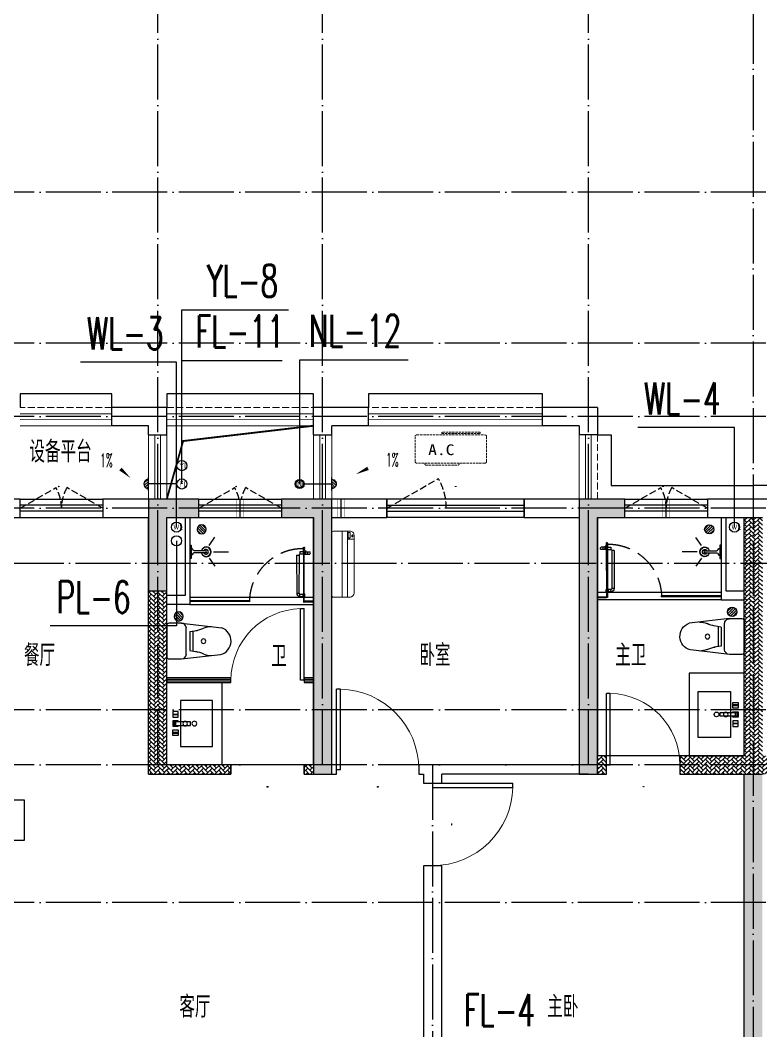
# Model space of a CAD drawing. Extents: x 27938 to 1507990, y 110129 to 923079.
# Drawn here: x 844917 to 852999, y 444431 to 455457 of the extents above; entities that cross this region are included whole.
import ezdxf

# ---------------------------------------------------------------- set-up
doc = ezdxf.new("R2010")
doc.units = 0
doc.header["$LTSCALE"] = 1000
doc.header["$MEASUREMENT"] = 0
doc.linetypes.add('DASH', pattern=[0.35, 0.25, -0.1])
doc.linetypes.add('DOTE', pattern=[2.42, 2, -0.2, 0.02, -0.2])
for name, color, linetype in [('COLUMN', 9, 'Continuous'), ('CURTWALL', 4, 'Continuous'), ('DIM_凝结', 150, 'Continuous'), ('DIM_废水', 31, 'Continuous'), ('DIM_污水', 2, 'Continuous'), ('DIM_雨水', 4, 'Continuous'), ('DIM_餐饮排水', 31, 'Continuous'), ('DOTE', 1, 'Continuous'), ('EQUIP_污水', 7, 'Continuous'), ('IP-bath&kitchen-JOHNSON', 4, 'Continuous'), ('LVTRY', 6, 'Continuous'), ('P-bath&kitchen-JOHNSON', 4, 'Continuous'), ('PUB_HATCH', 8, 'Continuous'), ('PUB_TEXT', 4, 'Continuous'), ('VPIPE-中水', 122, 'Continuous'), ('VPIPE-凝结', 150, 'N'), ('VPIPE-废水', 31, 'Continuous'), ('VPIPE-污水', 2, 'W'), ('VPIPE-雨水', 4, 'Y'), ('VPIPE-餐饮排水', 41, 'P'), ('WALL', 9, 'Continuous'), ('WINDOW', 4, 'Continuous'), ('WINDOW_TEXT', 7, 'Continuous'), ('保温', 6, 'Continuous'), ('机电标识类', 1, 'Continuous'), ('看线', 251, 'Continuous')]:
    doc.layers.add(name, color=color, linetype=linetype)
for name, color, linetype, lineweight in [('平面-排水沟', 86, 'Continuous', 15), ('平面-栏杆', 135, 'Continuous', 15), ('平面-看线', 45, 'Continuous', 15), ('平面-空调室内机', 176, 'Continuous', 9), ('平面-空调预留孔', 173, 'Continuous', 15), ('空调', 76, 'Continuous', 13)]:
    doc.layers.add(name, color=color, linetype=linetype, lineweight=lineweight)
doc.styles.add('_TCH_DIM', font='SIMPLEX.shx', dxfattribs={"width": 0.7, "bigfont": 'GBCBIG.shx'})
doc.styles.add('_TCH_WINDOW', font='SIMPLEX.shx', dxfattribs={"width": 0.7, "height": 3.5, "bigfont": 'GBCBIG.shx'})
doc.styles.add('_TWT_SERIAL', font='SIMPLEX', dxfattribs={"width": 0.8, "height": 3.5, "bigfont": 'HZTXT'})
doc.styles.get("Standard").update_dxf_attribs({"font": 'gbenor.shx', "bigfont": 'gbcbig.shx'})
doc.styles.add('黑体', font='simhei.ttf')
doc.linetypes.add('N', pattern='A,3,-0.2,["N",Standard,S=0.25,R=0,X=-0.1,Y=-0.115],-0.2', length=3.4)
doc.linetypes.add('P', pattern='A,3,-0.2,["P",Standard,S=0.25,R=0,X=-0.1,Y=-0.115],-0.2', length=3.4)
doc.linetypes.add('W', pattern='A,3,-0.2,["W",Standard,S=0.25,R=0,X=-0.1,Y=-0.115],-0.2', length=3.4)
doc.linetypes.add('Y', pattern='A,3,-0.2,["Y",Standard,S=0.25,R=0,X=-0.1,Y=-0.115],-0.2', length=3.4)
pattern_1 = [(45, (0, 0), (0, 47.4157523), [100.584, -33.528]), (135, (23.708, 23.708), (3e-15, 47.4157523), [100.584, -33.528])]
pattern_2 = [(45, (-445516.58, -596748.81), (0, 47.4157523), [100.584, -33.528]), (135, (-445492.87, -596725.102), (3e-15, 47.4157523), [100.584, -33.528])]

# ---------------------------------------------------------------- blocks, each defined once
blk = doc.blocks.new('GDGDGDSDA')
at = {"layer": 'DOTE', "color": 0, "linetype": 'DOTE', "ltscale": 0.3}
for p, q in [((437835, 367858), (437835, 376108)), ((439635, 367858), (439635, 376108)), ((442535, 367858), (442535, 376108)), ((444335, 376108), (444335, 359558)), ((471335, 374108), (417335, 374108)), ((471335, 372458), (417335, 372458)), ((471335, 371658), (417335, 371658)), ((471335, 370658), (417335, 370658)), ((417335, 370059), (471335, 370059)), ((471335, 368458), (417335, 368458)), ((471335, 367858), (417335, 367858)), ((440835, 367858), (440835, 359558)), ((471335, 366358), (417335, 366358))]:
    blk.add_line(p, q, dxfattribs=at)
blk = doc.blocks.new('rrrrrrrrrrrra')
at = {"color": 0}
for p, q in [((-112, 459), (-112, 324)), ((253, 484), (-87, 484)), ((278, 324), (278, 459)), ((-112, 324), (-64, -103)), ((-59, 271), (224, 271)), ((-21, 232), (-34, 154)), ((186, 232), (-21, 232)), ((186, 232), (199, 154)), ((278, 324), (228, -116)), ((191, 200), (-26, 200))]:
    blk.add_line(p, q, dxfattribs=at)
for centre, radius, start, end in [((-87, 459), 25, 90, 180), ((253, 459), 25, 0, 90), ((-59, 324), 53.3, 180, 270), ((224, 324), 53.3, 270, 0), ((-323, 210), 294, 333.5369, 351.4828), ((488, 210), 294, 188.5172, 206.4631), ((149, -3), 224, 158.5202, 180), ((16, -3), 224, 0, 21.4798), ((84, -64), 153, 195.0773, 340.1181)]:
    blk.add_arc(centre, radius, start, end, dxfattribs=at)
blk = doc.blocks.new('A$C1E0F638F')
at = {"color": 0}
for points in [[(500, 435), (500, 85), (0, 85), (0, 435)], [(270, 30), (230, 30), (230, 195), (270, 195)], [(120, 0), (180, 0), (180, 60), (120, 60)], [(147, 55), (153, 55), (153, 5), (147, 5)], [(230, 30), (270, 30), (270, 10), (230, 10)], [(380, 0), (320, 0), (320, 60), (380, 60)], [(353, 55), (347, 55), (347, 5), (353, 5)]]:
    blk.add_lwpolyline(points, close=True, dxfattribs=at)
blk.add_lwpolyline([(270, 60), (280, 60), (280, 0), (220, 0), (220, 60), (230, 60)], dxfattribs=at)
blk.add_circle((250, 236), 26, dxfattribs=at)
blk = doc.blocks.new('$lvtry$00000171')
at = {"color": 0}
for p, q in [((-74, 11), (-11, 74)), ((-70, -27), (27, 70)), ((-53, -53), (53, 53)), ((-27, -70), (70, 27)), ((11, -74), (74, -11))]:
    blk.add_line(p, q, dxfattribs=at)
blk.add_circle((0, 0), 75, dxfattribs=at)
blk.add_point((0, 0), dxfattribs=at)
blk = doc.blocks.new('135')
blk.add_hatch(color=0).paths.add_polyline_path([(5, 2), (4, -1), (-5, 2), (-4, 5)])
at = {"color": 0}
for p, q in [((-6, 19), (-3, 19)), ((-3, 19), (-6, 19)), ((-6, 3), (5, -2)), ((-6, 3), (-5, 3)), ((-5, 11), (-5, 31)), ((5, 11), (-5, 11)), ((5, 10), (-5, 10)), ((-5, 3), (-4, 6)), ((-4, 6), (5, 2)), ((0, 0), (0, 39)), ((6, 19), (3, 19)), ((3, 19), (6, 19)), ((4, -1), (5, 2)), ((5, 11), (5, 32)), ((4, -1), (6, -2))]:
    blk.add_line(p, q, dxfattribs=at)
for centre, radius, start, end in [((6, 16), 13.5, 151.0147, 204.8403), ((13, 4), 20.5, 163.0924, 182.0012), ((-6, 4), 1, 184.2275, 248.4661), ((-5, 22), 0.5, 335.7643, 151.0147), ((4, 18), 9.42, 155.7643, 171.9773), ((9, 15), 14.6, 166.278, 198.0953), ((14, 4), 19.5, 163.7443, 182.5269), ((-5, 3), 0.5, 181.9385, 247.2597), ((5, 22), 0.5, 29.8425, 204.574), ((-6, 17), 11.7, 10.475, 24.574), ((-6, 15), 12.4, 338.6449, 16.0476), ((29, 7), 24, 172.9439, 199.2318), ((-6, 16), 13.4, 334.9111, 29.8425), ((26, 6), 20.6, 169.1454, 199.9526), ((6, -1), 1.17, 247.4597, 19.9526), ((6, -1), 0.5, 247.4597, 19.2318)]:
    blk.add_arc(centre, radius, start, end, dxfattribs=at)
blk.add_open_spline([(-5, 31), (-4, 31), (-2, 33), (1, 29), (3, 31), (5, 32)], degree=3, knots=[0, 0, 0, 0, 3.066329, 6.218313, 11.124135, 11.124135, 11.124135, 11.124135], dxfattribs=at)
blk = doc.blocks.new('SDFAWERAWER')
at = {"layer": 'LVTRY', "color": 0}
for p, q in [((593988, -1242191), (593978, -1242214)), ((594017, -1242203), (593988, -1242191)), ((594016, -1242220), (594027, -1242193)), ((594023, -1242211), (594030, -1242194)), ((594025, -1242211), (594031, -1242197)), ((594027, -1242193), (594033, -1242195)), ((594030, -1242194), (594031, -1242197)), ((594032, -1242197), (594033, -1242195)), ((594033, -1242195), (594034, -1242197)), ((594034, -1242198), (594034, -1242197)), ((593941, -1242210), (593784, -1242595)), ((593965, -1242220), (593807, -1242604)), ((593941, -1242210), (593965, -1242220)), ((594007, -1242226), (593978, -1242214)), ((594016, -1242220), (594022, -1242223)), ((594026, -1242204), (594018, -1242222)), ((594018, -1242222), (594021, -1242220)), ((594025, -1242211), (594021, -1242220)), ((594023, -1242221), (594022, -1242223)), ((594022, -1242223), (594024, -1242222)), ((594024, -1242221), (594024, -1242222)), ((594028, -1242234), (594078, -1242255)), ((594047, -1242201), (594036, -1242229)), ((594036, -1242229), (594039, -1242230)), ((594037, -1242211), (594088, -1242232)), ((594039, -1242230), (594045, -1242214)), ((594039, -1242230), (594042, -1242228)), ((594042, -1242228), (594051, -1242205)), ((594050, -1242202), (594043, -1242218)), ((594047, -1242201), (594050, -1242202)), ((594050, -1242202), (594051, -1242205)), ((594057, -1242246), (594067, -1242223)), ((593784, -1242595), (593807, -1242604)), ((593803, -1242641), (593813, -1242618)), ((593813, -1242618), (593842, -1242630)), ((593842, -1242630), (593833, -1242653)), ((593845, -1242629), (593834, -1242656)), ((593848, -1242630), (593836, -1242657)), ((593845, -1242629), (593842, -1242630)), ((593848, -1242630), (593845, -1242629)), ((593847, -1242662), (593858, -1242634)), ((593850, -1242663), (593861, -1242635)), ((593852, -1242662), (593862, -1242637)), ((593858, -1242634), (593861, -1242635)), ((593861, -1242635), (593862, -1242637)), ((593803, -1242641), (593833, -1242653)), ((593834, -1242656), (593833, -1242653)), ((593836, -1242657), (593834, -1242656)), ((593847, -1242662), (593850, -1242663))]:
    blk.add_line(p, q, dxfattribs=at)
blk.add_lwpolyline([(593823, -1242717), (594046, -1242174), (594037, -1242170), (593814, -1242713)], close=True, dxfattribs=at)
blk.add_arc((594075, -1242240), 15.3, 281.7932, 33.7019, dxfattribs=at)
for centre, major_axis, start_param, end_param in [((593974, -1242224), (3.93, 9.6), 0, 1.570796), ((593817, -1242608), (13.5, 33.1), 1.570796, 3.141593), ((593817, -1242608), (3.93, 9.6), 1.570796, 3.141593)]:
    blk.add_ellipse(centre, major_axis=major_axis, ratio=1, start_param=start_param, end_param=end_param, dxfattribs=at)
at = {"layer": 'P-bath&kitchen-JOHNSON', "color": 0, "linetype": 'DASH'}
blk.add_arc((593810, -1242714), 586, 67.5369, 157.1325, dxfattribs=at)
at = {"layer": 'LVTRY', "color": 8, "xscale": -1, "rotation": 157.7329157530927}
blk.add_blockref('135', (594045, -1242162), dxfattribs=at)
blk = doc.blocks.new('A$C5DCB2F21')
at = {"layer": 'IP-bath&kitchen-JOHNSON', "color": 0}
for p, q in [((-68, -213), (-158, -275)), ((68, -213), (158, -275)), ((0, -261), (0, -425))]:
    blk.add_line(p, q, dxfattribs=at)
for centre, major_axis, ratio, start_param, end_param in [((0, -179), (-51, 0), 0.990052, -1.36297, 4.504563), ((0, -178), (-26.8, 0), 0.994812, -1.167677, 4.309269)]:
    blk.add_ellipse(centre, major_axis=major_axis, ratio=ratio, start_param=start_param, end_param=end_param, dxfattribs=at)
at = {"layer": 'LVTRY', "color": 0}
for p, q in [((74, 0), (-74, 0)), ((-10, -174), (-10, -49)), ((11, -174), (11, -49))]:
    blk.add_line(p, q, dxfattribs=at)
blk.add_lwpolyline([(74, 0), (74, -16), (-74, -16), (-74, 0)], dxfattribs=at)
for points in [[(-26, -31, -0.364142), (-38, -16, -0.020495)], [(-10, -49, 0.214893), (-26, -31, 7.649644)], [(11, -49, -0.21439), (26, -31, -7.649644)], [(26, -31, 0.364142), (38, -16, 0.020495)]]:
    blk.add_lwpolyline(points, format="xyb", dxfattribs=at)
blk.add_arc((0, -174), 10.5, 180, 0, dxfattribs=at)
for centre, major_axis, ratio, start_param, end_param in [((0, -181), (53.6, 0), 0.987577, 1.76809, 7.656688), ((-12, -165), (0, 1.43), 0.85, -1.570796, 4.712389), ((-12, -189), (0, 1.43), 0.85, 4.712389, 10.995574), ((12, -165), (0, 1.43), 0.85, 4.712389, 10.995574), ((12, -189), (0, 1.43), 0.85, 4.712389, 10.995574)]:
    blk.add_ellipse(centre, major_axis=major_axis, ratio=ratio, start_param=start_param, end_param=end_param, dxfattribs=at)
blk = doc.blocks.new('GDGDRGDGRD')
at = {"layer": 'IP-bath&kitchen-JOHNSON', "color": 0}
for p, q in [((490533, 524228), (491883, 524228)), ((490533, 524193), (491183, 524193)), ((490533, 524183), (491183, 524183)), ((491183, 524183), (491183, 524193)), ((491883, 524183), (491783, 524183)), ((491783, 524173), (491783, 524183)), ((490533, 524148), (491883, 524148)), ((491883, 524173), (491783, 524173))]:
    blk.add_line(p, q, dxfattribs=at)
for points in [[(490533, 525048), (490533, 524148), (490283, 524148)], [(490483, 525048), (490483, 524248), (490283, 524248)]]:
    blk.add_lwpolyline(points, dxfattribs=at)
at = {"layer": 'LVTRY', "color": 0}
blk.add_lwpolyline([(490883, 522448), (490283, 522448), (490283, 523348), (490883, 523348)], close=True, dxfattribs=at)
at = {"layer": 'IP-bath&kitchen-JOHNSON', "color": 8}
for name, p, rotation in [('A$C5DCB2F21', (490533, 524673), 90.008488524447), ('SDFAWERAWER', (-528536, 1449334), 22.25976934310711)]:
    blk.add_blockref(name, p, dxfattribs=dict(at, rotation=rotation))
at = {"layer": 'LVTRY', "color": 8, "xscale": -0.6666666667107826, "yscale": 0.6666666667107826}
for p in [(490663, 524918), (490413, 524018)]:
    blk.add_blockref('$lvtry$00000171', p, dxfattribs=at)
at = {"layer": 'LVTRY', "color": 8, "extrusion": (0, 0, -1), "xscale": -1, "zscale": -1, "rotation": 270}
blk.add_blockref('rrrrrrrrrrrra', (-490766, 523666), dxfattribs=at)
at = {"layer": 'LVTRY', "color": 8, "xscale": -1, "rotation": 270}
blk.add_blockref('A$C1E0F638F', (490347, 522649), dxfattribs=at)
blk = doc.blocks.new('GFDGFSDFGD')
at = {"layer": 'PUB_HATCH'}
for points in [[(439566, 373024), (439017, 373024), (439017, 372024), (439217, 372024), (439217, 372824), (439566, 372824)], [(440467, 373024), (440467, 372824), (440817, 372824), (440817, 370024), (441017, 370024), (441017, 373024)], [(444216, 373024), (443717, 373024), (443717, 370024), (443917, 370024), (443917, 372824), (444216, 372824)]]:
    blk.add_hatch(color=256, dxfattribs=at).paths.add_polyline_path(points)
at = {"layer": 'COLUMN', "color": 6}
for p, q in [((439566, 373024), (439017, 373024)), ((439017, 373024), (439017, 372024)), ((439566, 372824), (439566, 373024)), ((440467, 373024), (440467, 372824)), ((441017, 373024), (440467, 373024)), ((441017, 370024), (441017, 373024)), ((444216, 373024), (443717, 373024)), ((443717, 373024), (443717, 370024)), ((444216, 372824), (444216, 373024)), ((439217, 372024), (439217, 372824)), ((439217, 372824), (439566, 372824)), ((440467, 372824), (440817, 372824)), ((440817, 372824), (440817, 370024)), ((443917, 370024), (443917, 372824)), ((443917, 372824), (444216, 372824)), ((439017, 372024), (439217, 372024)), ((440817, 370024), (441017, 370024)), ((443717, 370024), (443917, 370024))]:
    blk.add_line(p, q, dxfattribs=at)
blk = doc.blocks.new('GDFGDGRD')
at = {"layer": '保温', "linetype": 'ByBlock', "ltscale": 10}
h = blk.add_hatch(dxfattribs=at)
h.set_pattern_fill('AR-HBONE', color=251, scale=55)
h.set_pattern_definition(pattern_1)
h.paths.add_polyline_path([(439017, 370024), (439017, 372024), (439217, 372024), (439217, 370024)])
h = blk.add_hatch(dxfattribs=at)
h.set_pattern_fill('AR-HBONE', color=251, scale=55)
h.set_pattern_definition(pattern_1)
h.paths.add_polyline_path([(443916, 370024), (443916, 370224), (444016, 370224), (444016, 370024)])
h = blk.add_hatch(dxfattribs=at)
h.set_pattern_fill('AR-HBONE', color=251, scale=55)
h.set_pattern_definition(pattern_1)
h.paths.add_polyline_path([(439217, 370024), (439217, 370124), (439917, 370124), (439917, 370024)])
h = blk.add_hatch(dxfattribs=at)
h.set_pattern_fill('AR-HBONE', color=251, scale=55)
h.set_pattern_definition(pattern_1)
h.paths.add_polyline_path([(440717, 370024), (440717, 370124), (440817, 370124), (440817, 370024)])
blk = doc.blocks.new('A$C001338C2')
for p, q in [((845, 304), (55, 304)), ((109, 215), (109, 304)), ((0, 249), (0, 22)), ((900, 22), (900, 249)), ((22, 0), (878, 0))]:
    blk.add_line(p, q)
at = {"lineweight": 5}
for p, q in [((900, 215), (0, 215)), ((900, 143), (0, 143))]:
    blk.add_line(p, q, dxfattribs=at)
for points in [[(73, 275), (57, 275, -0.414214), (51, 281), (51, 283, -0.414214), (57, 289), (73, 289, -0.414214), (79, 283), (79, 281, -0.414214)], [(89, 226), (22, 226, -0.414214), (17, 232), (17, 243, -0.414214), (22, 249), (89, 249, -0.414214), (95, 243), (95, 232, -0.414214)]]:
    blk.add_lwpolyline(points, format="xyb", close=True)
for centre, radius, start, end in [((55, 249), 55, 90, 180), ((845, 249), 55, 360, 90), ((22, 22), 22, 180, 270), ((878, 22), 22, 270, 360)]:
    blk.add_arc(centre, radius, start, end)
blk = doc.blocks.new('dongkong')
blk.add_wipeout([(-603756, 210771), (-603756, 210571), (-603836, 210571), (-603836, 210771)])
at = {"layer": '机电标识类', "color": 250, "linetype": 'DASH', "ltscale": 400}
for p, q in [((-603796, 210771), (-603796, 210571)), ((-603896, 210671), (-603696, 210671))]:
    blk.add_line(p, q, dxfattribs=at)
at = {"layer": '空调', "color": 6, "linetype": 'DASH', "const_width": 2}
blk.add_lwpolyline([(-603756, 210771), (-603756, 210571), (-603836, 210571), (-603836, 210771)], close=True, dxfattribs=at)
blk = doc.blocks.new('$TCHSYS$DOOR2D')
for p, q in [((0.45, 0.975), (0.5, 0.975)), ((0.45, 0), (0.45, 0.975)), ((0.5, 0), (0.5, 0.975)), ((0.5, 0), (0.45, 0))]:
    blk.add_line(p, q)
at = {"lineweight": 13}
blk.add_arc((0.475, 0), 0.975, 91.4693, 180, dxfattribs=at)
blk = doc.blocks.new('DSGDFGF')
at = {"layer": 'CURTWALL', "color": 0}
for p, q in [((676992, 342105), (676292, 342105)), ((676292, 342105), (676292, 342055)), ((676292, 342089), (676992, 342089)), ((676292, 342072), (676992, 342072)), ((676292, 342055), (676992, 342055)), ((676992, 342055), (676992, 342105)), ((677892, 342105), (677792, 342105)), ((677792, 342105), (677792, 342055)), ((677792, 342089), (677892, 342089)), ((677792, 342072), (677892, 342072)), ((677792, 342055), (677892, 342055)), ((677892, 342055), (677892, 342105))]:
    blk.add_line(p, q, dxfattribs=at)
at = {"layer": 'IP-bath&kitchen-JOHNSON', "color": 0}
for p, q in [((676542, 342985), (677892, 342985)), ((676542, 342950), (677192, 342950)), ((676542, 342940), (677192, 342940)), ((677192, 342940), (677192, 342950)), ((677892, 342940), (677792, 342940)), ((677792, 342930), (677792, 342940)), ((677892, 342930), (677792, 342930)), ((676542, 342905), (677892, 342905))]:
    blk.add_line(p, q, dxfattribs=at)
for points in [[(676542, 343855), (676542, 342905), (676292, 342905)], [(676492, 343855), (676492, 343005), (676292, 343005)]]:
    blk.add_lwpolyline(points, dxfattribs=at)
at = {"layer": 'LVTRY', "color": 0}
blk.add_lwpolyline([(676892, 341155), (676292, 341155), (676292, 342055), (676892, 342055)], close=True, dxfattribs=at)
at = {"layer": 'CURTWALL', "color": 0, "xscale": 800, "yscale": 800, "zscale": 50, "rotation": 5.54452612062199e-09}
blk.add_blockref('$TCHSYS$DOOR2D', (677392, 342080), dxfattribs=at)
at = {"layer": 'IP-bath&kitchen-JOHNSON', "color": 8}
for name, p, rotation in [('A$C5DCB2F21', (676542, 343480), 90.00848852444699), ('SDFAWERAWER', (-342526, 1268091), 22.25976934310714)]:
    blk.add_blockref(name, p, dxfattribs=dict(at, rotation=rotation))
at = {"layer": 'LVTRY', "color": 8, "xscale": -0.6666666667107826, "yscale": 0.6666666667107826}
for p in [(676672, 343725), (676422, 342775)]:
    blk.add_blockref('$lvtry$00000171', p, dxfattribs=at)
at = {"layer": 'LVTRY', "color": 8, "extrusion": (0, 0, -1), "xscale": -1, "zscale": -1, "rotation": 270}
blk.add_blockref('rrrrrrrrrrrra', (-676776, 342423), dxfattribs=at)
at = {"layer": 'LVTRY', "color": 8, "xscale": -1, "rotation": 270}
blk.add_blockref('A$C1E0F638F', (676357, 341356), dxfattribs=at)
blk = doc.blocks.new('A$C718F517F')
at = {"layer": '保温', "linetype": 'ByBlock', "ltscale": 10}
h = blk.add_hatch(dxfattribs=at)
h.set_pattern_fill('AR-HBONE', color=251, scale=55)
h.set_pattern_definition(pattern_2)
edge = h.paths.add_edge_path()
edge.add_line((200, 5100), (200, 7700))
edge.add_line((200, 7700), (0, 7700))
edge.add_line((0, 7700), (0, 5100))
edge.add_line((0, 5100), (200, 5100))
h = blk.add_hatch(dxfattribs=at)
h.set_pattern_fill('AR-HBONE', color=251, scale=55)
h.set_pattern_definition(pattern_2)
edge = h.paths.add_edge_path()
edge.add_line((900, 4900), (900, 5100))
edge.add_line((900, 5100), (-700, 5100))
edge.add_line((-700, 5100), (-700, 4900))
edge.add_line((-700, 4900), (900, 4900))
at = {"layer": '保温', "linetype": 'Continuous', "ltscale": 10}
h = blk.add_hatch(dxfattribs=at)
h.set_pattern_fill('HEX', color=251, scale=10, angle=90, style=0)
h.set_pattern_definition([(90, (-503782.47, -516048.461), (-16.49778, 1e-15), [9.525, -19.05]), (210, (-503782.47, -516048.461), (8.24889, -14.2874966), [9.525, -19.05]), (150, (-503782.47, -516038.936), (-8.24889, -14.2874966), [9.525, -19.05])])
h.paths.add_polyline_path([(0, 0), (200, 0), (200, 4900), (0, 4900)])
at = {"layer": '保温', "color": 251, "linetype": 'ByBlock', "ltscale": 10}
for p, q in [((0, 7700), (200, 7700)), ((0, 4900), (200, 4900)), ((0, 0), (200, 0))]:
    blk.add_line(p, q, dxfattribs=at)
blk = doc.blocks.new('gsergvr')
at = {"layer": '平面-空调预留孔', "linetype": 'DASH', "ltscale": 0.1}
for p, q in [((34075, 17176), (34075, 17166)), ((34085, 17156), (34438, 17156)), ((34448, 17166), (34448, 17176))]:
    blk.add_line(p, q, dxfattribs=at)
blk.add_lwpolyline([(34729, 17176), (33989, 17176, -0.414214), (33969, 17196), (33969, 17466, -0.414214), (33989, 17486), (34729, 17486, -0.414214), (34749, 17466), (34749, 17196, -0.414214)], format="xyb", close=True, dxfattribs=at)
blk.add_lwpolyline([(34679, 17515), (34260, 17515), (34260, 17500), (34679, 17500)], close=True, dxfattribs=at)
for centre, start, end in [((34085, 17166), 180, 270), ((34438, 17166), 270, 0)]:
    blk.add_arc(centre, 10, start, end, dxfattribs=at)
at = {"layer": '平面-空调预留孔', "color": 251, "linetype": 'DASH', "ltscale": 0.1, "true_color": 0x636466, "style": '黑体', "width": 1.2}
blk.add_text('A.C', height=117, dxfattribs=at).set_placement((34111, 17265))
blk = doc.blocks.new('rtyryrtyeeretee')
at = {"layer": '平面-空调预留孔'}
blk.add_blockref('gsergvr', (635673, 326706), dxfattribs=at)
blk = doc.blocks.new('A$C7A951E79')
at = {"layer": 'LVTRY'}
for p, q in [((-7, 49), (-49, 7)), ((0, 28), (-47, -18)), ((0, 0), (-35, -35)), ((0, -71), (0, 71)), ((0, -28), (-18, -47))]:
    blk.add_line(p, q, dxfattribs=at)
blk.add_arc((0, 0), 49.9, 89.9757, 269.9757, dxfattribs=at)
blk.add_point((0, 0), dxfattribs=at)
blk = doc.blocks.new('A$C42425DA4')
blk.add_blockref('A$C7A951E79', (13800, 0))
at = {"xscale": -1}
blk.add_blockref('A$C7A951E79', (15800, 0), dxfattribs=at)
blk = doc.blocks.new('$DorLib2D$00000001')
for p, q in [((0.45, 0.975), (0.5, 0.975)), ((0.45, 0), (0.45, 0.975)), ((0.5, 0), (0.5, 0.975)), ((0.5, 0), (0.45, 0))]:
    blk.add_line(p, q)
at = {"lineweight": 13}
blk.add_arc((0.475, 0), 0.975, 91.4693, 180, dxfattribs=at)
blk = doc.blocks.new('$WINLIB2D$00000001')
at = {"color": 0}
for points in [[(-0.5, 0.5), (-0.5, -0.5)], [(-0.5, 0.5), (0.5, 0.5)], [(0.5, -0.5), (0.5, 0.5)], [(0.5, 0.1667), (-0.5, 0.1667)], [(0.5, -0.1667), (-0.5, -0.1667)], [(-0.5, -0.5), (0.5, -0.5)]]:
    blk.add_lwpolyline(points, dxfattribs=at)
blk = doc.blocks.new('$TwtSys$00000147')
blk.add_circle((0, 0, 0), 25)

msp = doc.modelspace()

# ---------------------------------------------------------------- linework, layer by layer
at = {"color": 8}
msp.add_lwpolyline([(844963.6, 446945.7), (843957.6, 446945.7), (843957.6, 446509.7), (844963.6, 446509.7)], close=True, dxfattribs=at)
at = {"layer": 'DIM_凝结'}
for p, q in [((847966.6, 450397.6), (847966.6, 451752.6)), ((847966.6, 451752.6), (849150.7, 451752.6))]:
    msp.add_line(p, q, dxfattribs=at)
at = {"layer": 'DIM_废水'}
for p, q in [((846681.6, 450397.1), (846681.6, 451745.5)), ((846681.6, 451745.5), (847774.6, 451745.5))]:
    msp.add_line(p, q, dxfattribs=at)
at = {"layer": 'DIM_污水'}
for p, q in [((846621.8, 451726), (845576.2, 451726)), ((846621.8, 449927.1), (846621.8, 451726)), ((852711.5, 451014.7), (851656.2, 451014.7)), ((852711.5, 449927.1), (852711.5, 451014.7))]:
    msp.add_line(p, q, dxfattribs=at)
at = {"layer": 'DIM_雨水'}
for p, q in [((846681.6, 450597.1), (846681.6, 452298.3)), ((846681.6, 452298.3), (847845.6, 452298.3))]:
    msp.add_line(p, q, dxfattribs=at)
at = {"layer": 'DIM_餐饮排水'}
for p, q in [((846621.7, 449777.1), (846621.7, 448848.2)), ((846621.7, 448848.2), (845244.8, 448848.2))]:
    msp.add_line(p, q, dxfattribs=at)
at = {"layer": 'VPIPE-中水', "color": 8, "linetype": 'Continuous'}
for centre in [(846621.8, 449927.1), (852711.4, 449927.1)]:
    msp.add_circle(centre, 55, dxfattribs=at)
at = {"layer": 'VPIPE-凝结', "color": 8, "ltscale": 0.1}
for p, q in [((846626.6, 450397.6), (846316.8, 450397.6)), ((848006.6, 450397.6), (848316.8, 450397.6))]:
    msp.add_line(p, q, dxfattribs=at)
at = {"layer": 'VPIPE-凝结'}
msp.add_circle((847966.6, 450397.6), 50, dxfattribs=at)
at = {"layer": 'VPIPE-凝结', "color": 8}
msp.add_circle((847966.6, 450397.6), 40, dxfattribs=at)
at = {"layer": 'VPIPE-废水', "color": 8}
msp.add_circle((846681.6, 450397.1), 55, dxfattribs=at)
at = {"layer": 'VPIPE-废水'}
msp.add_circle((846681.6, 450397.1), 55, dxfattribs=at)
at = {"layer": 'VPIPE-污水'}
for centre in [(846621.8, 449927.1), (852711.5, 449927.1)]:
    msp.add_circle(centre, 55, dxfattribs=at)
at = {"layer": 'VPIPE-雨水', "color": 8}
msp.add_circle((846681.6, 450597.1), 55, dxfattribs=at)
at = {"layer": 'VPIPE-雨水'}
msp.add_circle((846681.6, 450597.1), 55, dxfattribs=at)
at = {"layer": 'VPIPE-餐饮排水'}
msp.add_circle((846621.7, 449777.1), 55, dxfattribs=at)
at = {"layer": 'WALL', "color": 8}
for p, q in [((846516.6, 451232.1), (845916.6, 451232.1)), ((845916.6, 451032.1), (845916.6, 451232.1)), ((846516.6, 450932.1), (846516.6, 451232.1)), ((848116.6, 450932.1), (848116.6, 451232.1)), ((848716.6, 451232.1), (848116.6, 451232.1)), ((848716.6, 451032.1), (848716.6, 451232.1)), ((851216.6, 451232.1), (850616.6, 451232.1)), ((850616.6, 451032.1), (850616.6, 451232.1)), ((851216.6, 451232.1), (851216.6, 450932.1)), ((846316.6, 451032.1), (845916.6, 451032.1)), ((846316.6, 450932.1), (846316.6, 451032.1)), ((848316.6, 450932.1), (848316.6, 451032.1)), ((848716.6, 451032.1), (848316.6, 451032.1)), ((851016.6, 451032.1), (850616.6, 451032.1)), ((851016.6, 451032.1), (851016.6, 450932.1)), ((846316.6, 450932.1), (846516.6, 450932.1)), ((848116.6, 450932.1), (848316.6, 450932.1)), ((851216.6, 450932.1), (851016.6, 450932.1)), ((844916.6, 450232.1), (844816.6, 450232.1)), ((844916.6, 450032.1), (844916.6, 450232.1)), ((846416.6, 450232.1), (845816.6, 450232.1)), ((845816.6, 450232.1), (845816.6, 450032.1)), ((846866.6, 450232.1), (846416.6, 450232.1)), ((846866.6, 450032.1), (846866.6, 450232.1)), ((848216.6, 450232.1), (847766.6, 450232.1)), ((847766.6, 450232.1), (847766.6, 450032.1)), ((848916.6, 450032.1), (848916.6, 450232.1)), ((851116.6, 450232.1), (850416.6, 450232.1)), ((850416.6, 450232.1), (850416.6, 450032.1)), ((851516.5, 450232.1), (851116.6, 450232.1)), ((851516.5, 450032.1), (851516.5, 450232.1)), ((852916.6, 450232.1), (852416.5, 450232.1)), ((852416.5, 450232.1), (852416.5, 450032.1)), ((853416.7, 450232.1), (852916.6, 450232.1)), ((844716.6, 450032.1), (844916.6, 450032.1)), ((845816.6, 450032.1), (846316.6, 450032.1)), ((846316.6, 447232.1), (846316.6, 450032.1)), ((846516.6, 447332.1), (846516.6, 450032.1)), ((846516.6, 450032.1), (846866.6, 450032.1)), ((847766.6, 450032.1), (848116.6, 450032.1)), ((848116.6, 447332.1), (848116.6, 450032.1)), ((850416.6, 450032.1), (851016.6, 450032.1)), ((851016.6, 450032.1), (851016.6, 447332.1)), ((851216.6, 450032.1), (851516.5, 450032.1)), ((851216.6, 450032.1), (851216.6, 447432.1)), ((852416.5, 450032.1), (852816.6, 450032.1)), ((852816.6, 447432.1), (852816.6, 450032.1)), ((847216.6, 447332.1), (846516.6, 447332.1)), ((847216.6, 447232.1), (847216.6, 447332.1)), ((848116.6, 447332.1), (848016.6, 447332.1)), ((848016.6, 447332.1), (848016.6, 447232.1)), ((848366.6, 447332.1), (848316.6, 447332.1)), ((848366.6, 447232.1), (848366.6, 447332.1)), ((849416.6, 447332.1), (849266.6, 447332.1)), ((849266.6, 447332.1), (849266.6, 447232.1)), ((851016.6, 447332.1), (849416.6, 447332.1)), ((851316.6, 447432.1), (851216.6, 447432.1)), ((851316.6, 447232.1), (851316.6, 447432.1)), ((852816.6, 447432.1), (852116.6, 447432.1)), ((852116.6, 447432.1), (852116.6, 447232.1)), ((846316.6, 447232.1), (847216.6, 447232.1)), ((848016.6, 447232.1), (848216.6, 447232.1)), ((848216.6, 447232.1), (848366.6, 447232.1)), ((849266.6, 447232.1), (849316.6, 447232.1)), ((849316.6, 447232.1), (849316.6, 447132.1)), ((851116.6, 447232.1), (849516.6, 447232.1)), ((849516.6, 447132.1), (849516.6, 447232.1)), ((851116.6, 447232.1), (851316.6, 447232.1)), ((852116.6, 447232.1), (852816.6, 447232.1)), ((852816.6, 442332.1), (852816.6, 447232.1)), ((849316.6, 447132.1), (849516.6, 447132.1)), ((849516.6, 446232.1), (849316.6, 446232.1)), ((849316.6, 446232.1), (849316.6, 442932.1)), ((849516.6, 442932.1), (849516.6, 446232.1))]:
    msp.add_line(p, q, dxfattribs=at)
at = {"layer": 'WINDOW', "color": 8, "linetype": 'DASH'}
for p, q in [((847216.6, 447332.1), (847216.6, 447232.1)), ((848016.6, 447232.1), (848016.6, 447332.1))]:
    msp.add_line(p, q, dxfattribs=at)
at = {"layer": 'WINDOW', "color": 8}
for p, q in [((848016.6, 447332.1, 800), (847216.6, 447332.1, 800)), ((852116.6, 447432.1), (851316.6, 447432.1))]:
    msp.add_line(p, q, dxfattribs=at)
at = {"layer": 'WINDOW', "color": 8, "linetype": 'DASH', "ltscale": 0.3}
for points in [[(848916.6, 450132.1), (849479.7, 450456.7, -0.1314846), (849566.6, 450132.1)], [(844916.6, 450132.1), (845306.3, 450357, -0.1316053), (845366.6, 450132.1)], [(845816.6, 450132.1), (845426.8, 450357, 0.1316053), (845366.6, 450132.1)], [(846866.5, 450132.1), (847256.2, 450357, -0.1316053), (847316.5, 450132.1)], [(847766.5, 450132.1), (847376.7, 450357, 0.1316053), (847316.5, 450132.1)]]:
    msp.add_lwpolyline(points, format="xyb", dxfattribs=at)
at = {"layer": '平面-排水沟', "color": 8}
for points in [[(845944.2, 450620, 0, 0, 0), (846122.6, 450460.4, 0, 40, 0), (846010.8, 450560.4, 0, 0, 0)], [(848862.7, 450638.9, 0, 0, 0), (848576.6, 450502.1, 0, 40, 0), (848712, 450566.8, 0, 0, 0)]]:
    msp.add_lwpolyline(points, format="xyseb", dxfattribs=at)
at = {"layer": '平面-栏杆', "color": 8}
for points in [[(844916.6, 451162.2), (845916.6, 451162.4)], [(844916.6, 451102.2), (845916.6, 451102.4)], [(846516.6, 451162.1), (848116.6, 451162.4)], [(846516.6, 451102.1), (848116.6, 451102.4)], [(848716.6, 451162.1), (850616.6, 451162.4)], [(848716.6, 451102.1), (850616.6, 451102.4)], [(846386.6, 450932.1), (846386.9, 450232.1)], [(846446.6, 450932.1), (846446.9, 450232.1)], [(848186.6, 450932.1), (848186.9, 450232.1)], [(848246.6, 450932.1), (848246.9, 450232.1)], [(851086.3, 450932.1), (851086.6, 450232.1)], [(851146.3, 450932.1), (851146.6, 450232.1)]]:
    msp.add_lwpolyline(points, dxfattribs=at)
at = {"layer": '平面-看线', "color": 8}
msp.add_line((846516.9, 450232.1), (846516.6, 450932.1), dxfattribs=at)
at = {"layer": '平面-看线', "color": 8, "linetype": 'DASH', "ltscale": 0.3}
msp.add_line((851216.6, 450232.1), (851216.3, 450932.1), dxfattribs=at)
for points in [[(845916.6, 451232.1), (844916.6, 451232.1)], [(846516.6, 451232.1), (848116.6, 451232.1)], [(850616.6, 451232.1), (848716.6, 451232.1)]]:
    msp.add_lwpolyline(points, dxfattribs=at)
at = {"layer": '平面-看线', "color": 8}
for points in [[(844916.6, 451032.1), (845916.6, 451032.1)], [(846516.6, 451032.1), (848116.6, 451032.1)], [(850616.6, 451032.1), (848716.6, 451032.1)], [(846316.6, 450932.1), (846316.9, 450232.1)], [(848116.6, 450932.1), (848116.9, 450232.1)], [(851016.3, 450932.1), (851016.6, 450232.1)]]:
    msp.add_lwpolyline(points, dxfattribs=at)
at = {"layer": '看线', "color": 8, "ltscale": 0.5}
for points in [[(845916.6, 451232.1), (845916.6, 451382.1), (844916.6, 451382.1), (844916.6, 451232.1)], [(848116.6, 451232.1), (848116.6, 451382.1), (846516.6, 451382.1), (846516.6, 451232.1)], [(850616.6, 451232.1), (850616.6, 451382.1), (848716.6, 451382.1), (848716.6, 451232.1)], [(851216.3, 450932.1), (851366.3, 450932.1), (851366.3, 450382.1), (852916.6, 450382.1)], [(854616.9, 450932.1), (854466.9, 450932.1), (854466.9, 450382.1), (852916.6, 450382.1)]]:
    msp.add_lwpolyline(points, dxfattribs=at)

# ---------------------------------------------------------------- block references
at = {"color": 8}
for name, p in [('GFDGFSDFGD', (407300, 77208.4)), ('rtyryrtyeeretee', (179584.7, 106741.1)), ('GDFGDGRD', (407300, 77208.4)), ('A$C42425DA4', (832516.4, 450397.6))]:
    msp.add_blockref(name, p, dxfattribs=at)
at = {"color": 8, "xscale": -1}
msp.add_blockref('GDGDRGDGRD', (1343098.9, -75016.4), dxfattribs=at)
at = {"layer": 'DOTE', "color": 169}
msp.add_blockref('GDGDGDSDA', (408581.8, 79473.8), dxfattribs=at)
at = {"layer": 'EQUIP_污水', "yscale": -1, "rotation": 180}
for p in [(846916.6, 448681.9), (852416.6, 448732.1), (852616.5, 447882.1), (846716.6, 447782.1)]:
    msp.add_blockref('$TwtSys$00000147', p, dxfattribs=at)
at = {"layer": 'WINDOW', "color": 8}
ref = msp.add_blockref('$WINLIB2D$00000001', (845366.6, 450132.1), dxfattribs=dict(at, xscale=-900, yscale=200, zscale=-900, rotation=179.999999997536))
ref.add_attrib('A', 'C0914', (845332.8, 450367.5), dxfattribs={"layer": 'WINDOW_TEXT', "color": 8, "ltscale": 0.5, "height": 4.25, "rotation": 360, "style": '_TCH_WINDOW', "width": 0.494118})
ref = msp.add_blockref('$WINLIB2D$00000001', (849666.6, 450132.1), dxfattribs=dict(at, xscale=1500, yscale=200, zscale=1500, rotation=180.0000000030314))
ref.add_attrib('A', 'C1514b', (849661.3, 450367.5), dxfattribs={"layer": 'WINDOW_TEXT', "color": 8, "ltscale": 0.5, "height": 4.25, "rotation": 0, "style": '_TCH_WINDOW', "width": 0.494118})
ref = msp.add_blockref('$DorLib2D$00000001', (848816.6, 447282.1), dxfattribs=dict(at, xscale=900, yscale=-900, zscale=900, rotation=179.9999999967761))
ref.add_attrib('A', 'M0922', (848809.7, 447089.4), dxfattribs={"layer": 'WINDOW_TEXT', "color": 8, "ltscale": 0.5, "height": 5.95, "rotation": 360, "style": '_TCH_WINDOW', "width": 0.494118})
ref = msp.add_blockref('$DorLib2D$00000001', (851716.6, 447332.1), dxfattribs=dict(at, xscale=800, yscale=-800, zscale=800, rotation=179.9999999939821))
ref.add_attrib('A', 'M0822', (851709.7, 447091.6), dxfattribs={"layer": 'WINDOW_TEXT', "color": 8, "ltscale": 0.5, "height": 5.95, "rotation": 360, "style": '_TCH_WINDOW', "width": 0.494118})
ref = msp.add_blockref('$DorLib2D$00000001', (849416.6, 446682.1), dxfattribs=dict(at, xscale=900, yscale=-900, zscale=900, rotation=89.99999999870155))
ref.add_attrib('A', 'M0922', (849627.5, 446675.2), dxfattribs={"layer": 'WINDOW_TEXT', "color": 8, "ltscale": 0.5, "height": 5.95, "rotation": 90, "style": '_TCH_WINDOW', "width": 0.494118})
at = {"layer": '平面-空调预留孔', "color": 8, "xscale": 0.8000000000465648, "yscale": 0.8000000000465648, "zscale": 0.8000000000465648, "rotation": 270.0000002334302}
msp.add_blockref('A$C001338C2', (848316.6, 449882.4), dxfattribs=at)

# ---------------------------------------------------------------- texts
at = {"layer": 'DIM_凝结', "color": 7, "style": '_TWT_SERIAL', "width": 0.64}
msp.add_text('NL-12', height=350, dxfattribs=at).set_placement((848067.4, 451892.6))
at = {"layer": 'DIM_废水', "color": 7, "style": '_TWT_SERIAL', "width": 0.64}
for s, p in [('FL-11', (846830, 451885.5)), ('FL-4', (849758.2, 444479.7))]:
    msp.add_text(s, height=350, dxfattribs=at).set_placement(p)
at = {"layer": 'DIM_污水', "color": 7, "style": '_TWT_SERIAL', "width": 0.64}
for s, p in [('WL-3', (845646.2, 451866)), ('WL-4', (851726.2, 451154.7))]:
    msp.add_text(s, height=350, dxfattribs=at).set_placement(p)
at = {"layer": 'DIM_雨水', "color": 7, "style": '_TWT_SERIAL', "width": 0.64}
msp.add_text('YL-8', height=350, dxfattribs=at).set_placement((846954.3, 452438.3))
at = {"layer": 'DIM_餐饮排水', "color": 7, "style": '_TWT_SERIAL', "width": 0.64}
msp.add_text('PL-6', height=350, dxfattribs=at).set_placement((845314.8, 448988.2))
at = {"layer": 'PUB_TEXT', "color": 8}
for s, height, p in [('设备平台', 236.31, (845016.3, 450631.1)), ('YL', 56, (846651.2, 450569.1)), ('FL', 56, (846655.9, 450369.1)), ('NL', 56, (847938.6, 450369.6)), ('WL', 56, (846586.8, 449899.1)), ('WL', 56, (852676.4, 449899.1)), ('餐厅', 236.31, (844957.3, 448409.9)), ('卧室', 236.31, (849272.9, 448409.9)), ('主卫', 236.31, (851409.9, 448409.9)), ('卫', 236.3, (847655.7, 448400.9)), ('客厅', 236.31, (846653.6, 444574.6)), ('主卧', 236.31, (850668.6, 444574.6))]:
    msp.add_text(s, height=height, dxfattribs=at).set_placement(p)
at = {"layer": 'WINDOW_TEXT', "color": 8, "style": '_TCH_WINDOW', "width": 0.494118}
msp.add_text('DK0822', height=5.95, rotation=0, dxfattribs=at).set_placement((847608.5, 447089.9))
at = {"layer": '平面-排水沟', "color": 7, "style": '_TCH_DIM', "width": 0.494118}
for p in [(845787.9, 450579), (848907.9, 450586.1)]:
    msp.add_text('1%', height=148.75, dxfattribs=at).set_placement(p)

# ---------------------------------------------------------------- next in the draw order: block references
at = {"layer": '平面-空调室内机', "color": 8, "ltscale": 0.3, "rotation": 180}
for p in [(243520.5, 660802.9), (248170.5, 660803)]:
    msp.add_blockref('dongkong', p, dxfattribs=at)

# ---------------------------------------------------------------- next in the draw order: linework, layer by layer
at = {"color": 8, "const_width": 20}
msp.add_lwpolyline([(846516.3, 450232.1), (846694.5, 450865.5), (848116.6, 451032.1)], dxfattribs=at)
at = {"layer": 'WINDOW', "color": 8, "linetype": 'DASH', "ltscale": 0.3}
for points in [[(851516.5, 450132.1), (851906.2, 450357, -0.1316053), (851966.5, 450132.1)], [(852416.5, 450132.1), (852026.7, 450357, 0.1316053), (851966.5, 450132.1)]]:
    msp.add_lwpolyline(points, format="xyb", dxfattribs=at)

# ---------------------------------------------------------------- next in the draw order: block references
at = {"color": 8}
for name, p in [('DSGDFGF', (170224.3, 106176.8)), ('A$C718F517F', (852816.6, 442332.1))]:
    msp.add_blockref(name, p, dxfattribs=at)
at = {"layer": 'WINDOW', "color": 8}
ref = msp.add_blockref('$WINLIB2D$00000001', (847316.6, 450132.1), dxfattribs=dict(at, xscale=-900, yscale=200, zscale=-900, rotation=179.9999999981768))
ref.add_attrib('A', 'C0914', (847268.2, 450367.5), dxfattribs={"layer": 'WINDOW_TEXT', "color": 8, "ltscale": 0.5, "height": 4.25, "rotation": 360, "style": '_TCH_WINDOW', "width": 0.494118})
ref = msp.add_blockref('$WINLIB2D$00000001', (851966.5, 450132.1), dxfattribs=dict(at, xscale=-900, yscale=200, zscale=-900, rotation=180.000000003513))
ref.add_attrib('A', 'C0914', (851925.2, 450367.5), dxfattribs={"layer": 'WINDOW_TEXT', "color": 8, "ltscale": 0.5, "height": 4.25, "rotation": 0, "style": '_TCH_WINDOW', "width": 0.494118})

# ---------------------------------------------------------------- next in the draw order: block references
at = {"layer": '平面-空调室内机', "color": 8, "ltscale": 0.3, "xscale": -1}
msp.add_blockref('dongkong', (244620.3, 239461.4), dxfattribs=at)

# ---------------------------------------------------------------- next in the draw order: linework, layer by layer
at = {"layer": 'WALL', "color": 8}
for p, q in [((848916.6, 450232.1), (848216.6, 450232.1)), ((848316.6, 450032.1), (848916.6, 450032.1)), ((848316.6, 447332.1), (848316.6, 450032.1))]:
    msp.add_line(p, q, dxfattribs=at)
at = {"layer": '平面-看线', "color": 8}
msp.add_line((848316.9, 450232.1), (848316.6, 450932.1), dxfattribs=at)

doc.saveas('drawing.dxf')
